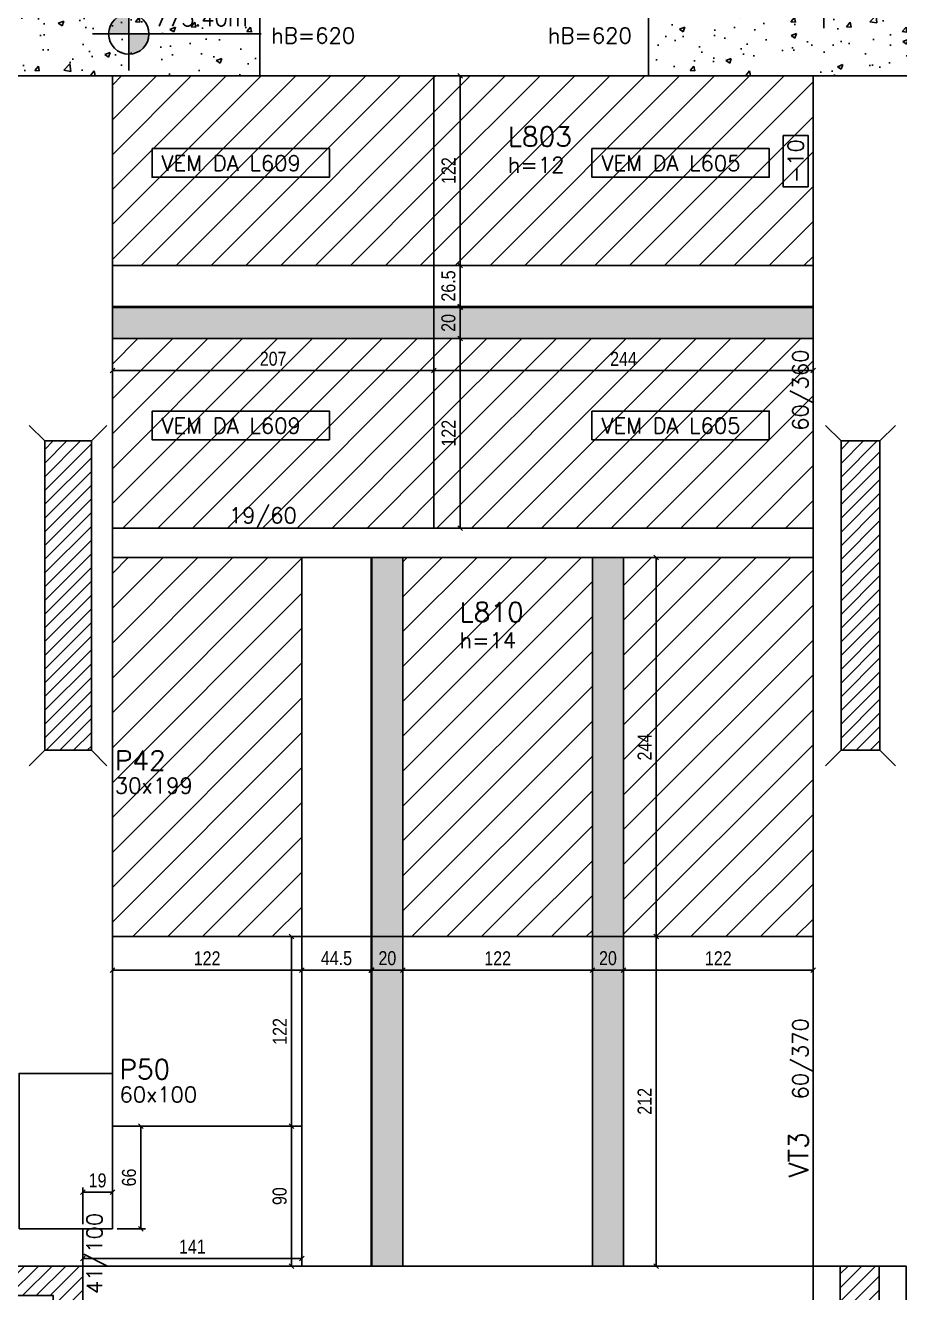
# Model space of a CAD drawing. Extents: x 1860 to 8661, y -614 to 3008.
# Drawn here: x 5924 to 6487, y 1768 to 2584 of the extents above; entities that cross this region are included whole.
import ezdxf
from ezdxf.enums import TextEntityAlignment as Align

# ---------------------------------------------------------------- set-up
doc = ezdxf.new("R2010")
doc.units = 0
for name, color, linetype in [('COTA', 241, 'Continuous'), ('F-BLOCOS', 3, 'Continuous'), ('F-BLOCOS-DIM', 2, 'Continuous'), ('F-BLOCOS-HACH', 1, 'Continuous'), ('F-LAJES-DIM', 2, 'Continuous'), ('F-LAJES-NOME', 4, 'Continuous'), ('F-LAJES-R', 254, 'Continuous'), ('F-NÍVEL-PLANTA', 2, 'Continuous'), ('F-PILARES-DIM', 172, 'Continuous'), ('F-PILARES-HACH', 174, 'Continuous'), ('F-PILARES-M', 170, 'Continuous'), ('F-PILARES-N', 170, 'Continuous'), ('F-PILARES-NASCE', 4, 'Continuous'), ('F-PILARES-NOME', 170, 'Continuous'), ('F-PILARES-S', 170, 'Continuous'), ('F-PILARES-V', 170, 'Continuous'), ('F-TEXTO', 6, 'Continuous'), ('F-VIGAS', 3, 'Continuous'), ('F-VIGAS-DIM', 2, 'Continuous'), ('F-VIGAS-NOME', 4, 'Continuous'), ('Painéis', 200, 'Continuous')]:
    doc.layers.add(name, color=color, linetype=linetype)
doc.layers.add('Hachura', color=251, linetype='Continuous', lineweight=9)
doc.styles.add('COTA TECNICA-50', font='techl___.ttf', dxfattribs={"height": 9})
doc.styles.add('MCP', font='romans.shx')
doc.styles.add('ROMANS', font='romans.shx')
doc.dimstyles.new('COTA PAINEL-50', dxfattribs={"dimtxt": 9, "dimasz": 3, "dimexe": 3, "dimexo": 3, "dimgap": 3, "dimtad": 1, "dimdec": 1, "dimzin": 12, "dimdsep": 46, "dimtxsty": 'COTA TECNICA-50', "dimblk1": 'OBLIQUE', "dimblk2": 'OBLIQUE', "dimsah": 1, "dimcen": 0.9, "dimclrd": 4, "dimclre": 4, "dimclrt": 240, "dimadec": 1, "dimazin": 3, "dimtfac": 1, "dimtdec": 1, "dimtmove": 0, "dimatfit": 3, "dimfxl": 1, "dimtolj": 1, "dimtzin": 12, "dimarcsym": 0})
pattern_1 = [(45, (3891.34, 901.7874), (-4.419417, 4.419417), [])]

# ---------------------------------------------------------------- blocks, each defined once
blk = doc.blocks.new('*U7')
at = {"layer": 'F-VIGAS-DIM', "color": 1}
blk.add_lwpolyline([(0, 0), (33, 0), (33, 16), (0, 16)], close=True, dxfattribs=at)
at = {"layer": 'F-VIGAS-DIM', "style": 'MCP'}
blk.add_attdef('DIM', text='', height=10, dxfattribs=at).set_placement((16.5, 8), align=Align.MIDDLE_CENTER)
blk = doc.blocks.new('Nível - Planta')
at = {"layer": 'F-NÍVEL-PLANTA'}
h = blk.add_hatch(color=71, dxfattribs=at)
h.paths.add_polyline_path([(0, 0), (0, 0.26, 0.414214), (-0.26, 0)])
h.paths.add_polyline_path([(0.26, 0), (0, 0), (0, -0.26, 0.414214)])
for p, q in [((0, -0.469), (0, 0.469)), ((-0.469, 0), (1.704, 0))]:
    blk.add_line(p, q, dxfattribs=at)
blk.add_circle((0, 0), 0.26, dxfattribs=at)
at = {"layer": 'F-TEXTO', "color": 3, "style": 'MCP'}
blk.add_attdef('NÍVEL', (0.333, 0.102), '', height=0.2, dxfattribs=at)
blk = doc.blocks.new('_Oblique')
at = {"color": 0, "linetype": 'ByBlock', "lineweight": -2}
blk.add_line((-0.5, -0.5), (0.5, 0.5), dxfattribs=at)
blk = doc.blocks.new('*D229')
at = {"layer": 'COTA', "color": 4, "lineweight": -2, "transparency": 16777216}
for p, q in [((6312.34, 1997.29), (6333.46, 1997.29)), ((6330.46, 1785.29), (6330.46, 1997.29)), ((6312.34, 1785.29), (6333.46, 1785.29))]:
    blk.add_line(p, q, dxfattribs=at)
at = {"layer": 'Defpoints', "color": 0, "transparency": 16777216}
for p in [(6309.34, 1997.29), (6330.46, 1997.29), (6309.34, 1785.29)]:
    blk.add_point(p, dxfattribs=at)
at = {"layer": 'COTA', "color": 4, "lineweight": -2, "transparency": 16777216, "xscale": 3, "yscale": 3, "zscale": 3}
for p, rotation in [((6330.46, 1997.29), 90), ((6330.46, 1785.29), 270)]:
    blk.add_blockref('_Oblique', p, dxfattribs=dict(at, rotation=rotation))
at = {"layer": 'COTA', "color": 240, "transparency": 16777216, "insert": (6322.91, 1891.29), "char_height": 9, "attachment_point": 5, "rotation": 90, "style": 'COTA TECNICA-50'}
blk.add_mtext('\\A1;212', dxfattribs=at)
blk = doc.blocks.new('*D230')
at = {"layer": 'COTA', "color": 4, "lineweight": -2, "transparency": 16777216}
for p, q in [((6312.34, 2241.29), (6333.46, 2241.29)), ((6330.46, 1997.29), (6330.46, 2241.29)), ((6312.34, 1997.29), (6333.46, 1997.29))]:
    blk.add_line(p, q, dxfattribs=at)
at = {"layer": 'Defpoints', "color": 0, "transparency": 16777216}
for p in [(6309.34, 2241.29), (6330.46, 2241.29), (6309.34, 1997.29)]:
    blk.add_point(p, dxfattribs=at)
at = {"layer": 'COTA', "color": 4, "lineweight": -2, "transparency": 16777216, "xscale": 3, "yscale": 3, "zscale": 3}
for p, rotation in [((6330.46, 2241.29), 90), ((6330.46, 1997.29), 270)]:
    blk.add_blockref('_Oblique', p, dxfattribs=dict(at, rotation=rotation))
at = {"layer": 'COTA', "color": 240, "transparency": 16777216, "insert": (6322.89, 2119.29), "char_height": 9, "attachment_point": 5, "rotation": 90, "style": 'COTA TECNICA-50'}
blk.add_mtext('\\A1;244', dxfattribs=at)
blk = doc.blocks.new('*D231')
at = {"layer": 'COTA', "color": 4, "lineweight": -2, "transparency": 16777216}
for p, q in [((5980.34, 1994.29), (5980.34, 1972.8)), ((6102.34, 1994.29), (6102.34, 1972.8)), ((5980.34, 1975.8), (6102.34, 1975.8))]:
    blk.add_line(p, q, dxfattribs=at)
at = {"layer": 'Defpoints', "color": 0, "transparency": 16777216}
for p in [(5980.34, 1997.29), (6102.34, 1997.29), (6102.34, 1975.8)]:
    blk.add_point(p, dxfattribs=at)
at = {"layer": 'COTA', "color": 4, "lineweight": -2, "transparency": 16777216, "xscale": 3, "yscale": 3, "zscale": 3, "rotation": 180}
blk.add_blockref('_Oblique', (5980.34, 1975.8), dxfattribs=at)
at = {"layer": 'COTA', "color": 4, "lineweight": -2, "transparency": 16777216, "xscale": 3, "yscale": 3, "zscale": 3}
blk.add_blockref('_Oblique', (6102.34, 1975.8), dxfattribs=at)
at = {"layer": 'COTA', "color": 240, "transparency": 16777216, "insert": (6041.34, 1983.35), "char_height": 9, "attachment_point": 5, "style": 'COTA TECNICA-50'}
blk.add_mtext('\\A1;122', dxfattribs=at)
blk = doc.blocks.new('*D232')
at = {"layer": 'COTA', "color": 4, "lineweight": -2, "transparency": 16777216}
for p, q in [((6102.34, 1994.29), (6102.34, 1972.8)), ((6146.84, 1994.29), (6146.84, 1972.8)), ((6102.34, 1975.8), (6146.84, 1975.8))]:
    blk.add_line(p, q, dxfattribs=at)
at = {"layer": 'Defpoints', "color": 0, "transparency": 16777216}
for p in [(6102.34, 1997.29), (6146.84, 1997.29), (6146.84, 1975.8)]:
    blk.add_point(p, dxfattribs=at)
at = {"layer": 'COTA', "color": 4, "lineweight": -2, "transparency": 16777216, "xscale": 3, "yscale": 3, "zscale": 3, "rotation": 180}
blk.add_blockref('_Oblique', (6102.34, 1975.8), dxfattribs=at)
at = {"layer": 'COTA', "color": 4, "lineweight": -2, "transparency": 16777216, "xscale": 3, "yscale": 3, "zscale": 3}
blk.add_blockref('_Oblique', (6146.84, 1975.8), dxfattribs=at)
at = {"layer": 'COTA', "color": 240, "transparency": 16777216, "insert": (6124.59, 1983.4), "char_height": 9, "attachment_point": 5, "style": 'COTA TECNICA-50'}
blk.add_mtext('\\A1;44.5', dxfattribs=at)
blk = doc.blocks.new('*D233')
at = {"layer": 'COTA', "color": 4, "lineweight": -2, "transparency": 16777216}
for p, q in [((6147.34, 1994.29), (6147.34, 1972.8)), ((6167.34, 1994.29), (6167.34, 1972.8)), ((6147.34, 1975.8), (6167.34, 1975.8))]:
    blk.add_line(p, q, dxfattribs=at)
at = {"layer": 'Defpoints', "color": 0, "transparency": 16777216}
for p in [(6147.34, 1997.29), (6167.34, 1997.29), (6167.34, 1975.8)]:
    blk.add_point(p, dxfattribs=at)
at = {"layer": 'COTA', "color": 4, "lineweight": -2, "transparency": 16777216, "xscale": 3, "yscale": 3, "zscale": 3, "rotation": 180}
blk.add_blockref('_Oblique', (6147.34, 1975.8), dxfattribs=at)
at = {"layer": 'COTA', "color": 4, "lineweight": -2, "transparency": 16777216, "xscale": 3, "yscale": 3, "zscale": 3}
blk.add_blockref('_Oblique', (6167.34, 1975.8), dxfattribs=at)
at = {"layer": 'COTA', "color": 240, "transparency": 16777216, "insert": (6157.34, 1983.39), "char_height": 9, "attachment_point": 5, "style": 'COTA TECNICA-50'}
blk.add_mtext('\\A1;20', dxfattribs=at)
blk = doc.blocks.new('*D234')
at = {"layer": 'COTA', "color": 4, "lineweight": -2, "transparency": 16777216}
for p, q in [((6167.34, 1994.29), (6167.34, 1972.8)), ((6289.34, 1994.29), (6289.34, 1972.8)), ((6167.34, 1975.8), (6289.34, 1975.8))]:
    blk.add_line(p, q, dxfattribs=at)
at = {"layer": 'Defpoints', "color": 0, "transparency": 16777216}
for p in [(6167.34, 1997.29), (6289.34, 1997.29), (6289.34, 1975.8)]:
    blk.add_point(p, dxfattribs=at)
at = {"layer": 'COTA', "color": 4, "lineweight": -2, "transparency": 16777216, "xscale": 3, "yscale": 3, "zscale": 3, "rotation": 180}
blk.add_blockref('_Oblique', (6167.34, 1975.8), dxfattribs=at)
at = {"layer": 'COTA', "color": 4, "lineweight": -2, "transparency": 16777216, "xscale": 3, "yscale": 3, "zscale": 3}
blk.add_blockref('_Oblique', (6289.34, 1975.8), dxfattribs=at)
at = {"layer": 'COTA', "color": 240, "transparency": 16777216, "insert": (6228.34, 1983.35), "char_height": 9, "attachment_point": 5, "style": 'COTA TECNICA-50'}
blk.add_mtext('\\A1;122', dxfattribs=at)
blk = doc.blocks.new('*D235')
at = {"layer": 'COTA', "color": 4, "lineweight": -2, "transparency": 16777216}
for p, q in [((6289.34, 1994.29), (6289.34, 1972.8)), ((6309.34, 1994.29), (6309.34, 1972.8)), ((6289.34, 1975.8), (6309.34, 1975.8))]:
    blk.add_line(p, q, dxfattribs=at)
at = {"layer": 'Defpoints', "color": 0, "transparency": 16777216}
for p in [(6289.34, 1997.29), (6309.34, 1997.29), (6309.34, 1975.8)]:
    blk.add_point(p, dxfattribs=at)
at = {"layer": 'COTA', "color": 4, "lineweight": -2, "transparency": 16777216, "xscale": 3, "yscale": 3, "zscale": 3, "rotation": 180}
blk.add_blockref('_Oblique', (6289.34, 1975.8), dxfattribs=at)
at = {"layer": 'COTA', "color": 4, "lineweight": -2, "transparency": 16777216, "xscale": 3, "yscale": 3, "zscale": 3}
blk.add_blockref('_Oblique', (6309.34, 1975.8), dxfattribs=at)
at = {"layer": 'COTA', "color": 240, "transparency": 16777216, "insert": (6299.34, 1983.39), "char_height": 9, "attachment_point": 5, "style": 'COTA TECNICA-50'}
blk.add_mtext('\\A1;20', dxfattribs=at)
blk = doc.blocks.new('*D236')
at = {"layer": 'COTA', "color": 4, "lineweight": -2, "transparency": 16777216}
for p, q in [((6309.34, 1994.29), (6309.34, 1972.8)), ((6431.34, 1994.29), (6431.34, 1972.8)), ((6309.34, 1975.8), (6431.34, 1975.8))]:
    blk.add_line(p, q, dxfattribs=at)
at = {"layer": 'Defpoints', "color": 0, "transparency": 16777216}
for p in [(6309.34, 1997.29), (6431.34, 1997.29), (6431.34, 1975.8)]:
    blk.add_point(p, dxfattribs=at)
at = {"layer": 'COTA', "color": 4, "lineweight": -2, "transparency": 16777216, "xscale": 3, "yscale": 3, "zscale": 3, "rotation": 180}
blk.add_blockref('_Oblique', (6309.34, 1975.8), dxfattribs=at)
at = {"layer": 'COTA', "color": 4, "lineweight": -2, "transparency": 16777216, "xscale": 3, "yscale": 3, "zscale": 3}
blk.add_blockref('_Oblique', (6431.34, 1975.8), dxfattribs=at)
at = {"layer": 'COTA', "color": 240, "transparency": 16777216, "insert": (6370.34, 1983.35), "char_height": 9, "attachment_point": 5, "style": 'COTA TECNICA-50'}
blk.add_mtext('\\A1;122', dxfattribs=at)
blk = doc.blocks.new('*D237')
at = {"layer": 'COTA', "color": 4, "lineweight": -2, "transparency": 16777216}
for p, q in [((5980.34, 2379.29), (5980.34, 2358.59)), ((6187.34, 2379.29), (6187.34, 2358.59)), ((5980.34, 2361.59), (6187.34, 2361.59))]:
    blk.add_line(p, q, dxfattribs=at)
at = {"layer": 'Defpoints', "color": 0, "transparency": 16777216}
for p in [(5980.34, 2382.29), (6187.34, 2382.29), (6187.34, 2361.59)]:
    blk.add_point(p, dxfattribs=at)
at = {"layer": 'COTA', "color": 4, "lineweight": -2, "transparency": 16777216, "xscale": 3, "yscale": 3, "zscale": 3, "rotation": 180}
blk.add_blockref('_Oblique', (5980.34, 2361.59), dxfattribs=at)
at = {"layer": 'COTA', "color": 4, "lineweight": -2, "transparency": 16777216, "xscale": 3, "yscale": 3, "zscale": 3}
blk.add_blockref('_Oblique', (6187.34, 2361.59), dxfattribs=at)
at = {"layer": 'COTA', "color": 240, "transparency": 16777216, "insert": (6083.84, 2369.18), "char_height": 9, "attachment_point": 5, "style": 'COTA TECNICA-50'}
blk.add_mtext('\\A1;207', dxfattribs=at)
blk = doc.blocks.new('*D238')
at = {"layer": 'COTA', "color": 4, "lineweight": -2, "transparency": 16777216}
for p, q in [((6187.34, 2379.29), (6187.34, 2358.59)), ((6431.34, 2379.29), (6431.34, 2358.59)), ((6187.34, 2361.59), (6431.34, 2361.59))]:
    blk.add_line(p, q, dxfattribs=at)
at = {"layer": 'Defpoints', "color": 0, "transparency": 16777216}
for p in [(6187.34, 2382.29), (6431.34, 2382.29), (6431.34, 2361.59)]:
    blk.add_point(p, dxfattribs=at)
at = {"layer": 'COTA', "color": 4, "lineweight": -2, "transparency": 16777216, "xscale": 3, "yscale": 3, "zscale": 3, "rotation": 180}
blk.add_blockref('_Oblique', (6187.34, 2361.59), dxfattribs=at)
at = {"layer": 'COTA', "color": 4, "lineweight": -2, "transparency": 16777216, "xscale": 3, "yscale": 3, "zscale": 3}
blk.add_blockref('_Oblique', (6431.34, 2361.59), dxfattribs=at)
at = {"layer": 'COTA', "color": 240, "transparency": 16777216, "insert": (6309.34, 2369.15), "char_height": 9, "attachment_point": 5, "style": 'COTA TECNICA-50'}
blk.add_mtext('\\A1;244', dxfattribs=at)
blk = doc.blocks.new('*D239')
at = {"layer": 'COTA', "color": 4, "lineweight": -2, "transparency": 16777216}
for p, q in [((6190.34, 2382.29), (6207.26, 2382.29)), ((6204.26, 2260.29), (6204.26, 2382.29)), ((6190.34, 2260.29), (6207.26, 2260.29))]:
    blk.add_line(p, q, dxfattribs=at)
at = {"layer": 'Defpoints', "color": 0, "transparency": 16777216}
for p in [(6187.34, 2382.29), (6204.26, 2382.29), (6187.34, 2260.29)]:
    blk.add_point(p, dxfattribs=at)
at = {"layer": 'COTA', "color": 4, "lineweight": -2, "transparency": 16777216, "xscale": 3, "yscale": 3, "zscale": 3}
for p, rotation in [((6204.26, 2382.29), 90), ((6204.26, 2260.29), 270)]:
    blk.add_blockref('_Oblique', p, dxfattribs=dict(at, rotation=rotation))
at = {"layer": 'COTA', "color": 240, "transparency": 16777216, "insert": (6196.71, 2321.29), "char_height": 9, "attachment_point": 5, "rotation": 90, "style": 'COTA TECNICA-50'}
blk.add_mtext('\\A1;122', dxfattribs=at)
blk = doc.blocks.new('*D240')
at = {"layer": 'COTA', "color": 4, "lineweight": -2, "transparency": 16777216}
for p, q in [((6190.34, 2402.29), (6207.26, 2402.29)), ((6204.26, 2382.29), (6204.26, 2402.29)), ((6190.34, 2382.29), (6207.26, 2382.29))]:
    blk.add_line(p, q, dxfattribs=at)
at = {"layer": 'Defpoints', "color": 0, "transparency": 16777216}
for p in [(6187.34, 2402.29), (6204.26, 2402.29), (6187.34, 2382.29)]:
    blk.add_point(p, dxfattribs=at)
at = {"layer": 'COTA', "color": 4, "lineweight": -2, "transparency": 16777216, "xscale": 3, "yscale": 3, "zscale": 3}
for p, rotation in [((6204.26, 2402.29), 90), ((6204.26, 2382.29), 270)]:
    blk.add_blockref('_Oblique', p, dxfattribs=dict(at, rotation=rotation))
at = {"layer": 'COTA', "color": 240, "transparency": 16777216, "insert": (6196.67, 2392.29), "char_height": 9, "attachment_point": 5, "rotation": 90, "style": 'COTA TECNICA-50'}
blk.add_mtext('\\A1;20', dxfattribs=at)
blk = doc.blocks.new('*D241')
at = {"layer": 'COTA', "color": 4, "lineweight": -2, "transparency": 16777216}
for p, q in [((6190.34, 2429.29), (6207.26, 2429.29)), ((6204.26, 2402.79), (6204.26, 2429.29)), ((6190.34, 2402.79), (6207.26, 2402.79))]:
    blk.add_line(p, q, dxfattribs=at)
at = {"layer": 'Defpoints', "color": 0, "transparency": 16777216}
for p in [(6187.34, 2429.29), (6204.26, 2429.29), (6187.34, 2402.79)]:
    blk.add_point(p, dxfattribs=at)
at = {"layer": 'COTA', "color": 4, "lineweight": -2, "transparency": 16777216, "xscale": 3, "yscale": 3, "zscale": 3}
for p, rotation in [((6204.26, 2429.29), 90), ((6204.26, 2402.79), 270)]:
    blk.add_blockref('_Oblique', p, dxfattribs=dict(at, rotation=rotation))
at = {"layer": 'COTA', "color": 240, "transparency": 16777216, "insert": (6196.67, 2416.04), "char_height": 9, "attachment_point": 5, "rotation": 90, "style": 'COTA TECNICA-50'}
blk.add_mtext('\\A1;26.5', dxfattribs=at)
blk = doc.blocks.new('*D242')
at = {"layer": 'COTA', "color": 4, "lineweight": -2, "transparency": 16777216}
for p, q in [((6190.34, 2551.29), (6207.26, 2551.29)), ((6204.26, 2429.29), (6204.26, 2551.29)), ((6190.34, 2429.29), (6207.26, 2429.29))]:
    blk.add_line(p, q, dxfattribs=at)
at = {"layer": 'Defpoints', "color": 0, "transparency": 16777216}
for p in [(6187.34, 2551.29), (6204.26, 2551.29), (6187.34, 2429.29)]:
    blk.add_point(p, dxfattribs=at)
at = {"layer": 'COTA', "color": 4, "lineweight": -2, "transparency": 16777216, "xscale": 3, "yscale": 3, "zscale": 3}
for p, rotation in [((6204.26, 2551.29), 90), ((6204.26, 2429.29), 270)]:
    blk.add_blockref('_Oblique', p, dxfattribs=dict(at, rotation=rotation))
at = {"layer": 'COTA', "color": 240, "transparency": 16777216, "insert": (6196.71, 2490.29), "char_height": 9, "attachment_point": 5, "rotation": 90, "style": 'COTA TECNICA-50'}
blk.add_mtext('\\A1;122', dxfattribs=at)
blk = doc.blocks.new('*D356')
at = {"layer": 'Defpoints', "color": 0, "transparency": 16777216}
for p in [(5980.34, 1875.29), (5998.67, 1875.29), (5980.34, 1809.29)]:
    blk.add_point(p, dxfattribs=at)
at = {"layer": 'Painéis', "color": 4, "lineweight": -2, "transparency": 16777216}
for p, q in [((5983.34, 1875.29), (6001.67, 1875.29)), ((5998.67, 1809.29), (5998.67, 1875.29)), ((5983.34, 1809.29), (6001.67, 1809.29))]:
    blk.add_line(p, q, dxfattribs=at)
at = {"layer": 'Painéis', "color": 4, "lineweight": -2, "transparency": 16777216, "xscale": 3, "yscale": 3, "zscale": 3}
for p, rotation in [((5998.67, 1875.29), 90), ((5998.67, 1809.29), 270)]:
    blk.add_blockref('_Oblique', p, dxfattribs=dict(at, rotation=rotation))
at = {"layer": 'Painéis', "color": 240, "transparency": 16777216, "insert": (5991.08, 1842.29), "char_height": 9, "attachment_point": 5, "rotation": 90, "style": 'COTA TECNICA-50'}
blk.add_mtext('\\A1;66', dxfattribs=at)
blk = doc.blocks.new('*D357')
at = {"layer": 'Defpoints', "color": 0, "transparency": 16777216}
for p in [(5980.34, 1832.81), (5961.34, 1809.29), (5980.34, 1809.29)]:
    blk.add_point(p, dxfattribs=at)
at = {"layer": 'Painéis', "color": 4, "lineweight": -2, "transparency": 16777216}
for p, q in [((5961.34, 1812.29), (5961.34, 1835.81)), ((5980.34, 1812.29), (5980.34, 1835.81)), ((5961.34, 1832.81), (5980.34, 1832.81))]:
    blk.add_line(p, q, dxfattribs=at)
at = {"layer": 'Painéis', "color": 4, "lineweight": -2, "transparency": 16777216, "xscale": 3, "yscale": 3, "zscale": 3, "rotation": 180}
blk.add_blockref('_Oblique', (5961.34, 1832.81), dxfattribs=at)
at = {"layer": 'Painéis', "color": 4, "lineweight": -2, "transparency": 16777216, "xscale": 3, "yscale": 3, "zscale": 3}
blk.add_blockref('_Oblique', (5980.34, 1832.81), dxfattribs=at)
at = {"layer": 'Painéis', "color": 240, "transparency": 16777216, "insert": (5970.84, 1840.39), "char_height": 9, "attachment_point": 5, "style": 'COTA TECNICA-50'}
blk.add_mtext('\\A1;19', dxfattribs=at)
blk = doc.blocks.new('*D358')
at = {"layer": 'Defpoints', "color": 0, "transparency": 16777216}
for p in [(6102.34, 1790.2), (5961.34, 1785.29), (6102.34, 1785.29)]:
    blk.add_point(p, dxfattribs=at)
at = {"layer": 'Painéis', "color": 4, "lineweight": -2, "transparency": 16777216}
for p, q in [((5961.34, 1788.29), (5961.34, 1793.2)), ((5961.34, 1790.2), (6102.34, 1790.2)), ((6102.34, 1788.29), (6102.34, 1793.2))]:
    blk.add_line(p, q, dxfattribs=at)
at = {"layer": 'Painéis', "color": 4, "lineweight": -2, "transparency": 16777216, "xscale": 3, "yscale": 3, "zscale": 3, "rotation": 180}
blk.add_blockref('_Oblique', (5961.34, 1790.2), dxfattribs=at)
at = {"layer": 'Painéis', "color": 4, "lineweight": -2, "transparency": 16777216, "xscale": 3, "yscale": 3, "zscale": 3}
blk.add_blockref('_Oblique', (6102.34, 1790.2), dxfattribs=at)
at = {"layer": 'Painéis', "color": 240, "transparency": 16777216, "insert": (6031.84, 1797.77), "char_height": 9, "attachment_point": 5, "style": 'COTA TECNICA-50'}
blk.add_mtext('\\A1;141', dxfattribs=at)
blk = doc.blocks.new('*D359')
at = {"layer": 'Defpoints', "color": 0, "transparency": 16777216}
for p in [(6095.66, 1875.29), (6102.34, 1875.29), (6102.34, 1785.29)]:
    blk.add_point(p, dxfattribs=at)
at = {"layer": 'Painéis', "color": 4, "lineweight": -2, "transparency": 16777216}
for p, q in [((6099.34, 1875.29), (6092.66, 1875.29)), ((6095.66, 1785.29), (6095.66, 1875.29)), ((6099.34, 1785.29), (6092.66, 1785.29))]:
    blk.add_line(p, q, dxfattribs=at)
at = {"layer": 'Painéis', "color": 4, "lineweight": -2, "transparency": 16777216, "xscale": 3, "yscale": 3, "zscale": 3}
for p, rotation in [((6095.66, 1875.29), 90), ((6095.66, 1785.29), 270)]:
    blk.add_blockref('_Oblique', p, dxfattribs=dict(at, rotation=rotation))
at = {"layer": 'Painéis', "color": 240, "transparency": 16777216, "insert": (6088.04, 1830.29), "char_height": 9, "attachment_point": 5, "rotation": 90, "style": 'COTA TECNICA-50'}
blk.add_mtext('\\A1;90', dxfattribs=at)
blk = doc.blocks.new('*D360')
at = {"layer": 'Defpoints', "color": 0, "transparency": 16777216}
for p in [(6095.66, 1997.29), (6102.34, 1997.29), (6102.34, 1875.29)]:
    blk.add_point(p, dxfattribs=at)
at = {"layer": 'Painéis', "color": 4, "lineweight": -2, "transparency": 16777216}
for p, q in [((6099.34, 1997.29), (6092.66, 1997.29)), ((6095.66, 1875.29), (6095.66, 1997.29)), ((6099.34, 1875.29), (6092.66, 1875.29))]:
    blk.add_line(p, q, dxfattribs=at)
at = {"layer": 'Painéis', "color": 4, "lineweight": -2, "transparency": 16777216, "xscale": 3, "yscale": 3, "zscale": 3}
for p, rotation in [((6095.66, 1997.29), 90), ((6095.66, 1875.29), 270)]:
    blk.add_blockref('_Oblique', p, dxfattribs=dict(at, rotation=rotation))
at = {"layer": 'Painéis', "color": 240, "transparency": 16777216, "insert": (6088.1, 1936.29), "char_height": 9, "attachment_point": 5, "rotation": 90, "style": 'COTA TECNICA-50'}
blk.add_mtext('\\A1;122', dxfattribs=at)

msp = doc.modelspace()

# ---------------------------------------------------------------- hatches: boundary and pattern name
at = {"layer": 'F-BLOCOS-HACH', "linetype": 'Continuous'}
h = msp.add_hatch(dxfattribs=at)
h.set_pattern_fill('AR-CONC', color=256, scale=5)
h.set_pattern_definition([(50, (3892.84, 401.787), (35.863, -3.1376), [3.75, -41.25]), (355, (3892.84, 401.787), (-6.93757, 37.6096), [3, -33]), (100.4514, (3895.83, 401.526), (28.92544, 34.472), [3.187, -35.0571]), (46.1842, (3892.84, 411.787), (53.36207, -8.27596), [5.625, -61.875]), (96.6356, (3897.287, 411.1), (46.7331, 48.7059), [4.7805, -52.5857]), (351.1842, (3892.84, 411.79), (46.7331, 48.7059), [4.5, -49.5]), (21, (3897.84, 409.287), (29.84535, -20.13094), [3.75, -41.25]), (326, (3897.84, 409.287), (12.16577, 36.2575), [3, -33]), (71.4514, (3900.327, 407.61), (42.0111, 16.12656), [3.187, -35.0571]), (37.5, (3892.84, 401.787), (0.607993, 16.644693), [0, -32.6, 0, -33.5, 0, -33.125]), (7.5, (3892.84, 401.787), (13.15348, 19.72059), [0, -19.1, 0, -31.85, 0, -12.625]), (327.5, (3881.69, 401.787), (26.69112, -1.127744), [0, -12.5, 0, -39, 0, -51.75]), (317.5, (3876.69, 401.787), (29.1593, 5.00525), [0, -16.25, 0, -25.9, 0, -36.75])])
h.paths.add_polyline_path([(5950.34, 2631.29), (5825.34, 2631.29), (5825.34, 2551.29), (6075.34, 2551.29), (6075.34, 2631.29)])
h = msp.add_hatch(dxfattribs=at)
h.set_pattern_fill('AR-CONC', color=256, scale=5)
h.set_pattern_definition([(50, (3891.34, 401.787), (35.863, -3.1376), [3.75, -41.25]), (355, (3891.34, 401.787), (-6.93757, 37.6096), [3, -33]), (100.4514, (3894.33, 401.526), (28.92544, 34.472), [3.187, -35.0571]), (46.1842, (3891.34, 411.787), (53.36207, -8.27596), [5.625, -61.875]), (96.6356, (3895.787, 411.1), (46.7331, 48.7059), [4.7805, -52.5857]), (351.1842, (3891.34, 411.79), (46.7331, 48.7059), [4.5, -49.5]), (21, (3896.34, 409.287), (29.84535, -20.13094), [3.75, -41.25]), (326, (3896.34, 409.287), (12.16577, 36.2575), [3, -33]), (71.4514, (3898.827, 407.61), (42.01112, 16.12656), [3.187, -35.0571]), (37.5, (3891.34, 401.787), (0.607993, 16.644693), [0, -32.6, 0, -33.5, 0, -33.125]), (7.5, (3891.34, 401.787), (13.15348, 19.72059), [0, -19.1, 0, -31.85, 0, -12.625]), (327.5, (3880.19, 401.787), (26.69112, -1.127744), [0, -12.5, 0, -39, 0, -51.75]), (317.5, (3875.19, 401.787), (29.15931, 5.00525), [0, -16.25, 0, -25.9, 0, -36.75])])
h.paths.add_polyline_path([(6586.34, 2551.29), (6586.34, 2631.29), (6325.34, 2631.29), (6325.34, 2551.29)])
at = {"layer": 'F-PILARES-HACH', "linetype": 'Continuous'}
h = msp.add_hatch(dxfattribs=at)
h.set_pattern_fill('ANSI31', color=256, scale=50, style=0)
h.set_pattern_definition(pattern_1)
h.paths.add_polyline_path([(5936.84, 2117.29), (5966.84, 2117.29), (5966.84, 2316.29), (5936.84, 2316.29)], flags=16)
h = msp.add_hatch(dxfattribs=at)
h.set_pattern_fill('ANSI31', color=256, scale=50, style=0)
h.set_pattern_definition(pattern_1)
h.paths.add_polyline_path([(6449.34, 2117.29), (6474.34, 2117.29), (6474.34, 2316.29), (6449.34, 2316.29)], flags=16)
h = msp.add_hatch(dxfattribs=at)
h.set_pattern_fill('ANSI31', color=256, scale=50, style=0)
h.set_pattern_definition(pattern_1)
h.paths.add_polyline_path([(5961.34, 1547.29), (5961.34, 1785.29), (5723.34, 1785.29), (5723.34, 1766.29), (5942.34, 1766.29), (5942.34, 1566.29), (5723.34, 1566.29), (5723.34, 1547.29)], flags=16)
h = msp.add_hatch(dxfattribs=at)
h.set_pattern_fill('ANSI31', color=256, scale=50, style=0)
h.set_pattern_definition([(45, (3214.34, 817.2874), (-4.419417, 4.419417), [])])
h.paths.add_polyline_path([(6448.84, 1547.29), (6473.84, 1547.29), (6473.84, 1785.29), (6448.84, 1785.29)])
at = {"layer": 'Hachura', "linetype": 'ByBlock'}
h = msp.add_hatch(dxfattribs=at)
h.set_pattern_fill('ANSI31', color=256, scale=5)
h.paths.add_polyline_path([(5990.34, 2551.29), (5980.34, 2551.29), (5980.34, 2454.79), (5980.34, 2429.29), (6187.34, 2429.29), (6187.34, 2551.29)])
h.paths.add_polyline_path([(6187.34, 2382.29), (5980.34, 2382.29), (5980.34, 2260.29), (6187.34, 2260.29)])
h = msp.add_hatch(dxfattribs=at)
h.set_pattern_fill('ANSI31', color=256, scale=5)
h.paths.add_polyline_path([(6325.34, 2551.29), (6187.34, 2551.29), (6187.34, 2429.29), (6431.34, 2429.29), (6431.34, 2551.29)])
h.paths.add_polyline_path([(6431.34, 2260.29), (6431.34, 2382.29), (6187.34, 2382.29), (6187.34, 2260.29)])
h = msp.add_hatch(color=256, dxfattribs=at)
h.dxf.hatch_style = 1
h.paths.add_polyline_path([(5980.34, 2402.29), (5980.34, 2382.29), (6187.34, 2382.29), (6187.34, 2402.29)])
h.paths.add_polyline_path([(6431.34, 2382.29), (6431.34, 2402.29), (6187.34, 2402.29), (6187.34, 2382.29)])
h = msp.add_hatch(dxfattribs=at)
h.set_pattern_fill('ANSI31', color=256, scale=5)
h.paths.add_polyline_path([(5980.34, 1997.29), (6102.34, 1997.29), (6102.34, 2241.29), (5980.34, 2241.29)])
h.paths.add_polyline_path([(6167.34, 1997.29), (6289.34, 1997.29), (6289.34, 2241.29), (6167.34, 2241.29)])
h.paths.add_polyline_path([(6431.34, 2241.29), (6309.34, 2241.29), (6309.34, 1997.29), (6431.34, 1997.29)])
h = msp.add_hatch(color=256, dxfattribs=at)
h.dxf.hatch_style = 1
h.paths.add_polyline_path([(6147.34, 1997.29), (6167.34, 1997.29), (6167.34, 2241.29), (6147.34, 2241.29)])
h.paths.add_polyline_path([(6147.34, 1785.29), (6167.34, 1785.29), (6167.34, 1997.29), (6147.34, 1997.29)])
h.paths.add_polyline_path([(6309.34, 1997.29), (6289.34, 1997.29), (6289.34, 1785.29), (6309.34, 1785.29)])
h.paths.add_polyline_path([(6309.34, 2241.29), (6289.34, 2241.29), (6289.34, 1997.29), (6309.34, 1997.29)])

# ---------------------------------------------------------------- linework, layer by layer
at = {"layer": 'COTA'}
for points in [[(6005.93, 2504.49), (6120.07, 2504.49), (6120.07, 2486.07), (6005.93, 2486.07)], [(6289.05, 2504.49), (6403.18, 2504.49), (6403.18, 2486.07), (6289.05, 2486.07)], [(6005.93, 2335.49), (6120.07, 2335.49), (6120.07, 2317.07), (6005.93, 2317.07)], [(6289.05, 2335.49), (6403.18, 2335.49), (6403.18, 2317.07), (6289.05, 2317.07)]]:
    msp.add_lwpolyline(points, close=True, dxfattribs=at)
at = {"layer": 'F-BLOCOS', "color": 2, "linetype": 'Continuous'}
for points in [[(5950.34, 2631.29), (5825.34, 2631.29), (5825.34, 2551.29), (6075.34, 2551.29), (6075.34, 2631.29), (5950.34, 2631.29)], [(6586.34, 2551.29), (6586.34, 2631.29), (6325.34, 2631.29), (6325.34, 2551.29), (6586.34, 2551.29)]]:
    msp.add_lwpolyline(points, dxfattribs=at)
at = {"layer": 'F-LAJES-R', "linetype": 'Continuous'}
msp.add_lwpolyline([(6421.34, 2551.29), (5990.34, 2551.29), (5980.34, 2551.29), (5980.34, 2454.79), (5980.34, 2260.29), (6431.34, 2260.29), (6431.34, 2551.29), (6421.34, 2551.29)], dxfattribs=at)
at = {"layer": 'F-PILARES-M', "linetype": 'Continuous'}
for points in [[(5920.34, 1809.29), (5980.34, 1809.29), (5980.34, 1909.29), (5920.34, 1909.29), (5920.34, 1809.29)], [(6491.34, 1785.29), (6473.84, 1785.29), (6473.84, 1547.29), (6448.84, 1547.29), (6448.84, 1785.29), (6431.34, 1785.29), (6431.34, 1376.29), (6491.34, 1376.29), (6491.34, 1785.29)]]:
    msp.add_lwpolyline(points, dxfattribs=at)
at = {"layer": 'F-PILARES-N', "linetype": 'Continuous'}
for points in [[(5936.84, 2117.29), (5966.84, 2117.29), (5966.84, 2316.29), (5936.84, 2316.29), (5936.84, 2117.29)], [(6449.34, 2117.29), (6474.34, 2117.29), (6474.34, 2316.29), (6449.34, 2316.29), (6449.34, 2117.29)]]:
    msp.add_lwpolyline(points, dxfattribs=at)
at = {"layer": 'F-PILARES-NASCE', "linetype": 'Continuous'}
for p, q in [((5936.84, 2316.29), (5926.84, 2326.29)), ((5966.84, 2316.29), (5976.84, 2326.29)), ((6449.34, 2316.29), (6439.34, 2326.29)), ((6474.34, 2316.29), (6484.34, 2326.29)), ((5936.84, 2117.29), (5926.84, 2107.29)), ((5966.84, 2117.29), (5976.84, 2107.29)), ((6449.34, 2117.29), (6439.34, 2107.29)), ((6474.34, 2117.29), (6484.34, 2107.29))]:
    msp.add_line(p, q, dxfattribs=at)
at = {"layer": 'F-PILARES-S', "linetype": 'Continuous'}
msp.add_lwpolyline([(5961.34, 1547.29), (5961.34, 1785.29), (5723.34, 1785.29), (5723.34, 1766.29), (5942.34, 1766.29), (5942.34, 1566.29), (5723.34, 1566.29), (5723.34, 1547.29), (5961.34, 1547.29)], dxfattribs=at)
at = {"layer": 'F-PILARES-V', "linetype": 'Continuous'}
msp.add_lwpolyline([(6448.84, 1547.29), (6473.84, 1547.29), (6473.84, 1785.29), (6448.84, 1785.29), (6448.84, 1547.29)], dxfattribs=at)
at = {"layer": 'F-VIGAS'}
for p, q in [((6325.34, 2583.29), (6325.34, 2551.29)), ((6325.34, 2551.29), (6325.34, 2583.29)), ((6325.34, 2551.29), (6325.34, 2583.29)), ((6325.34, 2583.29), (6325.34, 2551.29)), ((6325.34, 2551.29), (6586.34, 2551.29)), ((6586.34, 2551.29), (6325.34, 2551.29))]:
    msp.add_line(p, q, dxfattribs=at)
for points in [[(5980.34, 2454.79), (5980.34, 2551.29)], [(6431.34, 2551.29), (6431.34, 2260.29)], [(5980.34, 2260.29), (5980.34, 2454.79)], [(6431.34, 2260.29), (5980.34, 2260.29)], [(5980.34, 2260.29), (5980.34, 2241.29)], [(6431.34, 2260.29), (6431.34, 2241.29)], [(5980.34, 2241.29), (6431.34, 2241.29)], [(5980.34, 1909.29), (5980.34, 2241.29)], [(6431.34, 2241.29), (6431.34, 1785.29)], [(5961.34, 1785.29), (5961.34, 1809.29)], [(6431.34, 1785.29), (5961.34, 1785.29)]]:
    msp.add_lwpolyline(points, dxfattribs=at)
at = {"layer": 'Painéis'}
for points in [[(6187.34, 2551.29), (6187.34, 2260.29)], [(6431.34, 2429.29), (5980.34, 2429.29)], [(6431.34, 2402.79), (5980.34, 2402.79)], [(6431.34, 2402.29), (5980.34, 2402.29)], [(6431.34, 2382.29), (5980.34, 2382.29)], [(6102.34, 1785.29), (6102.34, 2241.29)], [(6146.84, 2241.29), (6146.84, 1785.29)], [(6147.34, 2241.29), (6147.34, 1785.29)], [(6167.34, 2241.29), (6167.34, 1785.29)], [(6289.34, 2241.29), (6289.34, 1785.29)], [(6309.34, 2241.29), (6309.34, 1785.29)], [(5980.34, 1997.29), (6431.34, 1997.29)], [(6102.34, 1875.29), (5980.34, 1875.29)]]:
    msp.add_lwpolyline(points, dxfattribs=at)

# ---------------------------------------------------------------- block references
at = {"layer": 'F-NÍVEL-PLANTA', "linetype": 'Continuous', "xscale": 50, "yscale": 50, "zscale": 50}
for p in [(6438.24, 2605.46), (5990.93, 2578.25)]:
    msp.add_blockref('Nível - Planta', p, dxfattribs=at).add_auto_attribs({'NÍVEL': '773.40m'})
at = {"layer": 'F-VIGAS-DIM', "linetype": 'Continuous', "rotation": 90}
msp.add_blockref('*U7', (6428.21, 2479.8), dxfattribs=at).add_auto_attribs({'DIM': '-10'})

# ---------------------------------------------------------------- texts
at = {"layer": 'COTA', "style": 'ROMANS'}
for s, p in [('VEM DA L609', (6012, 2490.1)), ('VEM DA L605', (6295.12, 2490.1)), ('VEM DA L609', (6012, 2321.1)), ('VEM DA L605', (6295.12, 2321.1))]:
    msp.add_text(s, height=10, dxfattribs=at).set_placement(p)
at = {"layer": 'F-BLOCOS-DIM', "linetype": 'Continuous', "style": 'MCP'}
for p in [(6075.73, 2572.17), (6253.75, 2572.17)]:
    msp.add_text(' hB=620', height=10, dxfattribs=at).set_placement(p)
at = {"layer": 'F-LAJES-DIM', "linetype": 'Continuous', "style": 'MCP'}
for s, p in [('h=12', (6234.88, 2488.95)), ('h=14', (6203.88, 2182.95))]:
    msp.add_text(s, height=10, dxfattribs=at).set_placement(p)
at = {"layer": 'F-LAJES-NOME', "linetype": 'Continuous', "style": 'MCP'}
for s, p in [('L803', (6234.88, 2505.95)), ('L810', (6203.88, 2199.95))]:
    msp.add_text(s, height=12.5, dxfattribs=at).set_placement(p)
at = {"layer": 'F-PILARES-DIM', "linetype": 'Continuous', "style": 'MCP'}
for s, p in [('30x199', (5982, 2089.47)), ('60x100', (5984.87, 1890.67))]:
    msp.add_text(s, height=10, dxfattribs=at).set_placement(p)
at = {"layer": 'F-PILARES-NOME', "linetype": 'Continuous', "style": 'MCP'}
for s, p in [('P42', (5982, 2104.47)), ('P50', (5984.87, 1905.67))]:
    msp.add_text(s, height=12.5, dxfattribs=at).set_placement(p)
at = {"layer": 'F-VIGAS-DIM', "linetype": 'Continuous', "style": 'MCP'}
for s, p in [('60/360', (6428.21, 2322.79)), ('60/370', (6428.21, 1892.47)), ('41/100', (5973.84, 1767.29))]:
    msp.add_text(s, height=10, rotation=90, dxfattribs=at).set_placement(p)
msp.add_text('19/60', height=10, dxfattribs=at).set_placement((6055.34, 2263.41))
at = {"layer": 'F-VIGAS-NOME', "linetype": 'Continuous', "style": 'MCP'}
msp.add_text('VT3', height=12.5, rotation=90, dxfattribs=at).set_placement((6428.21, 1842.47))

# ---------------------------------------------------------------- dimensions: what is measured, and where the dimension line sits
at = {"layer": 'COTA'}
for base, p1, p2, picture, middle in [((6204.26, 2551.29), (6187.34, 2429.29), (6187.34, 2551.29), '*D242', (6196.71, 2490.29)), ((6204.26, 2402.29), (6187.34, 2382.29), (6187.34, 2402.29), '*D240', (6196.67, 2392.29)), ((6330.46, 2241.29), (6309.34, 1997.29), (6309.34, 2241.29), '*D230', (6322.89, 2119.29))]:
    dim = msp.add_linear_dim(base=base, p1=p1, p2=p2, angle=90, dimstyle='COTA PAINEL-50', override={"dimtmove": 1}, dxfattribs=at)
    dim.commit()
    dim.dimension.update_dxf_attribs({"geometry": picture, "text_midpoint": middle})
dim = msp.add_linear_dim(base=(6204.26, 2429.29), p1=(6187.34, 2402.79), p2=(6187.34, 2429.29), angle=90, dimstyle='COTA PAINEL-50', dxfattribs=at)
dim.commit()
dim.dimension.update_dxf_attribs({"geometry": '*D241', "text_midpoint": (6204.26, 2416.04), "dimtype": 160})
for base, p1, p2, picture, middle in [((6187.34, 2361.59), (5980.34, 2382.29), (6187.34, 2382.29), '*D237', (6083.84, 2369.18)), ((6102.34, 1975.8), (5980.34, 1997.29), (6102.34, 1997.29), '*D231', (6041.34, 1983.35)), ((6167.34, 1975.8), (6147.34, 1997.29), (6167.34, 1997.29), '*D233', (6157.34, 1983.39))]:
    dim = msp.add_linear_dim(base=base, p1=p1, p2=p2, dimstyle='COTA PAINEL-50', dxfattribs=at)
    dim.commit()
    dim.dimension.update_dxf_attribs({"geometry": picture, "text_midpoint": middle})
for base, p1, p2, picture, middle in [((6431.34, 2361.59), (6187.34, 2382.29), (6431.34, 2382.29), '*D238', (6309.34, 2369.15)), ((6146.84, 1975.8), (6102.34, 1997.29), (6146.84, 1997.29), '*D232', (6124.59, 1983.4)), ((6289.34, 1975.8), (6167.34, 1997.29), (6289.34, 1997.29), '*D234', (6228.34, 1983.35)), ((6309.34, 1975.8), (6289.34, 1997.29), (6309.34, 1997.29), '*D235', (6299.34, 1983.39)), ((6431.34, 1975.8), (6309.34, 1997.29), (6431.34, 1997.29), '*D236', (6370.34, 1983.35))]:
    dim = msp.add_linear_dim(base=base, p1=p1, p2=p2, dimstyle='COTA PAINEL-50', override={"dimtmove": 1}, dxfattribs=at)
    dim.commit()
    dim.dimension.update_dxf_attribs({"geometry": picture, "text_midpoint": middle})
for base, p1, p2, picture, middle in [((6204.26, 2382.29), (6187.34, 2260.29), (6187.34, 2382.29), '*D239', (6196.71, 2321.29)), ((6330.46, 1997.29), (6309.34, 1785.29), (6309.34, 1997.29), '*D229', (6322.91, 1891.29))]:
    dim = msp.add_linear_dim(base=base, p1=p1, p2=p2, angle=90, dimstyle='COTA PAINEL-50', dxfattribs=at)
    dim.commit()
    dim.dimension.update_dxf_attribs({"geometry": picture, "text_midpoint": middle})
at = {"layer": 'Painéis'}
dim = msp.add_linear_dim(base=(6095.66, 1997.29), p1=(6102.34, 1875.29), p2=(6102.34, 1997.29), angle=90, dimstyle='COTA PAINEL-50', override={"dimtmove": 1}, dxfattribs=at)
dim.commit()
dim.dimension.update_dxf_attribs({"geometry": '*D360', "text_midpoint": (6088.1, 1936.29)})
for base, p1, p2, picture, middle in [((5998.67, 1875.29), (5980.34, 1809.29), (5980.34, 1875.29), '*D356', (5991.08, 1842.29)), ((6095.66, 1875.29), (6102.34, 1785.29), (6102.34, 1875.29), '*D359', (6088.04, 1830.29))]:
    dim = msp.add_linear_dim(base=base, p1=p1, p2=p2, angle=90, dimstyle='COTA PAINEL-50', dxfattribs=at)
    dim.commit()
    dim.dimension.update_dxf_attribs({"geometry": picture, "text_midpoint": middle})
for base, p1, p2, picture, middle in [((5980.34, 1832.81), (5961.34, 1809.29), (5980.34, 1809.29), '*D357', (5970.84, 1840.39)), ((6102.34, 1790.2), (5961.34, 1785.29), (6102.34, 1785.29), '*D358', (6031.84, 1797.77))]:
    dim = msp.add_linear_dim(base=base, p1=p1, p2=p2, dimstyle='COTA PAINEL-50', dxfattribs=at)
    dim.commit()
    dim.dimension.update_dxf_attribs({"geometry": picture, "text_midpoint": middle})

doc.saveas('drawing.dxf')
